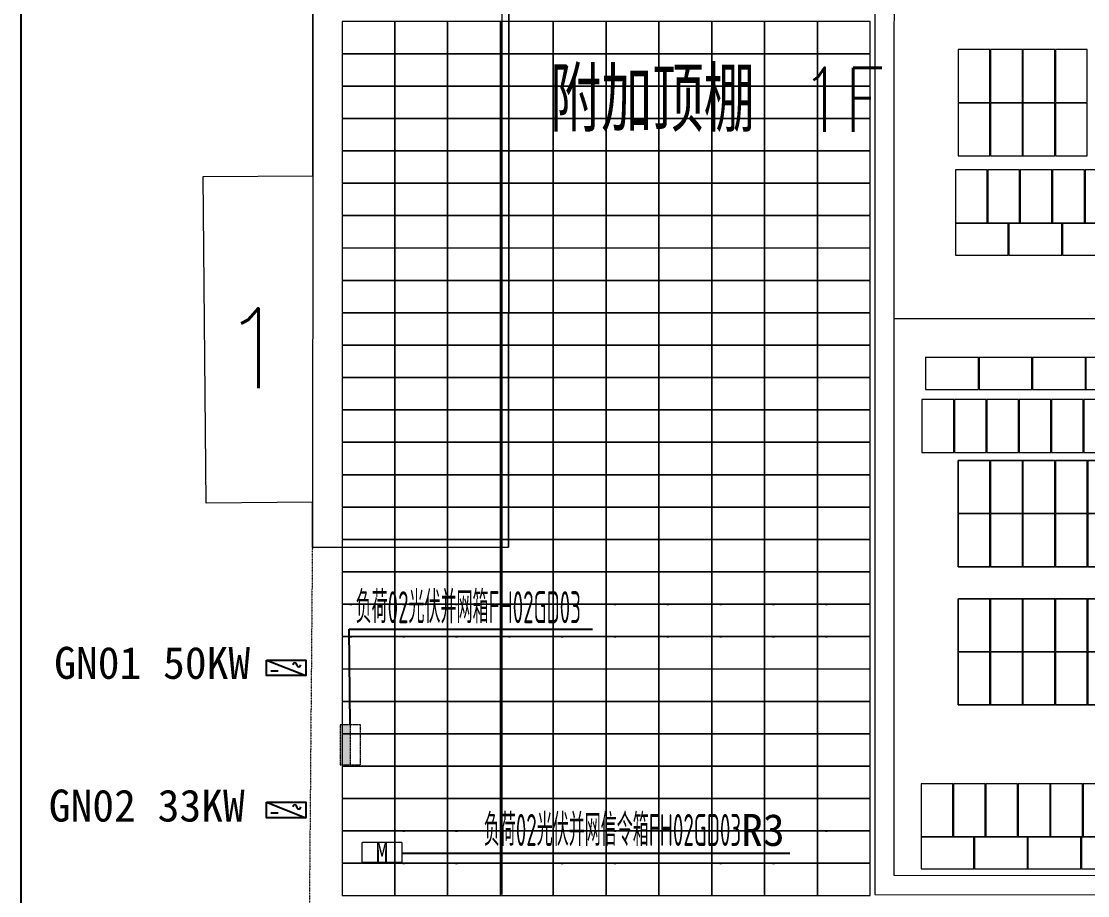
# Model space of a CAD drawing. Header units: millimetres. Extents: x 2511 to 152931, y 805 to 220503.
# Drawn here: x 2511 to 35822, y 45024 to 72348 of the extents above; entities that cross this region are included whole.
import ezdxf
from ezdxf.enums import TextEntityAlignment as Align

# ---------------------------------------------------------------- set-up
doc = ezdxf.new("R2010")
doc.units = ezdxf.units.MM
doc.linetypes.add('CENTERX2', pattern=[4, 2.5, -0.5, 0.5, -0.5])
doc.linetypes.add('X6', pattern=[2, 1, -1])
for name, color, linetype in [('A-DOOR', 51, 'Continuous'), ('DLSS', 5, 'Continuous'), ('E_EQPT', 200, 'Continuous'), ('JMD', 6, 'Continuous'), ('JMDOUT', 7, 'Continuous'), ('PUB_TEXT', 7, 'Continuous'), ('汇流箱逆变器', 7, 'Continuous'), ('组串 5.5kw', 7, 'Continuous')]:
    doc.layers.add(name, color=color, linetype=linetype)
doc.styles.add('_HZTXT', font='txt.shx', dxfattribs={"width": 0.8, "bigfont": 'hztxt.shx'})
doc.styles.add('HZ', font='romanS.shx', dxfattribs={"width": 0.8, "bigfont": 'hztxt.shx'})
doc.styles.get("Standard").update_dxf_attribs({"font": 'arial.ttf'})
doc.styles.add('系统图文字', font='tssdeng.shx', dxfattribs={"width": 0.5, "bigfont": 'hztxt.shx'})
doc.dimstyles.new('ISO-25', dxfattribs={"dimtxt": 2.5, "dimasz": 2.5, "dimexe": 1.25, "dimexo": 0.625, "dimtad": 1, "dimtxsty": 'Standard', "dimcen": 2.5, "dimadec": 0, "dimazin": 0, "dimtfac": 1, "dimtmove": 0, "dimatfit": 3, "dimfxl": 0, "dimarcsym": 0})

# ---------------------------------------------------------------- blocks, each defined once
blk = doc.blocks.new('250W')
at = {"color": 3, "lineweight": 0, "transparency": 33554483}
blk.add_lwpolyline([(123216383, 155379085), (123216383, 155377435), (123217375, 155377435), (123217375, 155379085), (123216383, 155379085)], dxfattribs=at)
blk = doc.blocks.new('zuchuan')
at = {"layer": '组串 5.5kw', "color": 8, "lineweight": 0, "transparency": 33554470}
blk.add_lwpolyline([(123216383, 155379085), (123227495, 155379085), (123227495, 155375765), (123216383, 155375765)], close=True, dxfattribs=at)
at = {"color": 8, "lineweight": 0, "transparency": 33554470}
for p in [(0, 0), (1012, 0), (2024, 0), (3036, 0), (4048, 0), (5060, 0), (6072, 0), (7084, 0), (8096, 0), (9108, 0), (10120, 0), (0, -1670), (1012, -1670), (2024, -1670), (3036, -1670), (4048, -1670), (5060, -1670), (6072, -1670), (7084, -1670), (8096, -1670), (9108, -1670), (10120, -1670)]:
    blk.add_blockref('250W', p, dxfattribs=at)
blk = doc.blocks.new('huiliuxiang')
at = {"layer": 'E_EQPT'}
for p, q in [((3233230, -6063851), (3234480, -6064347)), ((3233366, -6064190), (3233601, -6064190))]:
    blk.add_line(p, q, dxfattribs=at)
blk.add_lwpolyline([(3233230, -6063851), (3234480, -6063851), (3234480, -6064347), (3233230, -6064347)], close=True, dxfattribs=at)
for centre, radius, start, end in [((3234128, -6064003), 63.2, 359.2131, 180.7869), ((3234255, -6064003), 63.6, 180.7812, 359.2188)]:
    blk.add_arc(centre, radius, start, end, dxfattribs=at)
blk = doc.blocks.new('动力箱')
h = blk.add_hatch(color=1)
h.dxf.hatch_style = 1
h.paths.add_polyline_path([(67913, 199582), (67913, 199129), (69694, 199129), (69694, 199582)])
at = {"layer": 'A-DOOR', "color": 1, "linetype": 'CENTERX2', "lineweight": 15}
blk.add_line((67913, 199582), (69694, 199582), dxfattribs=at)
blk.add_lwpolyline([(67913, 199129), (69694, 199129), (69694, 200036), (67913, 200036)], close=True, dxfattribs=at)

msp = doc.modelspace()

# ---------------------------------------------------------------- linework, layer by layer
at = {"color": 7, "lineweight": 0}
for p, q in [((12777.18, 54121.61), (12834.07, 54121.61)), ((12777.18, 53109.61), (12834.07, 53109.61)), ((27627.18, 47037.61), (27684.07, 47037.61))]:
    msp.add_line(p, q, dxfattribs=at)
at = {"color": 7, "lineweight": 0, "transparency": 33554470}
for p, q in [((14427.18, 54121.61), (14484.07, 54121.61)), ((16077.18, 54121.61), (16134.07, 54121.61)), ((17727.18, 54121.61), (17784.07, 54121.61)), ((19377.18, 54121.61), (19434.07, 54121.61)), ((21027.18, 54121.61), (21084.07, 54121.61)), ((22677.18, 54121.61), (22734.07, 54121.61)), ((24327.18, 54121.61), (24384.07, 54121.61)), ((24327.18, 54121.61), (24384.07, 54121.61)), ((25977.18, 54121.61), (26034.07, 54121.61)), ((27627.18, 54121.61), (27684.07, 54121.61)), ((14427.18, 53109.61), (14484.07, 53109.61)), ((16077.18, 53109.61), (16134.07, 53109.61)), ((17727.18, 53109.61), (17784.07, 53109.61)), ((19377.18, 53109.61), (19434.07, 53109.61)), ((21027.18, 53109.61), (21084.07, 53109.61)), ((22677.18, 53109.61), (22734.07, 53109.61)), ((24327.18, 53109.61), (24384.07, 53109.61)), ((24327.18, 53109.61), (24384.07, 53109.61)), ((25977.18, 53109.61), (26034.07, 53109.61)), ((27627.18, 53109.61), (27684.07, 53109.61)), ((14427.18, 47037.61), (14484.07, 47037.61)), ((16077.18, 47037.61), (16134.07, 47037.61)), ((19377.18, 47037.61), (19434.07, 47037.61)), ((21027.18, 47037.61), (21084.07, 47037.61)), ((24327.18, 47037.61), (24384.07, 47037.61)), ((25977.18, 47037.61), (26034.07, 47037.61)), ((14427.18, 46025.61), (14484.07, 46025.61)), ((16077.18, 46025.61), (16134.07, 46025.61)), ((19377.18, 46025.61), (19434.07, 46025.61)), ((21027.18, 46025.61), (21084.07, 46025.61)), ((24327.18, 46025.61), (24384.07, 46025.61)), ((25977.18, 46025.61), (26034.07, 46025.61))]:
    msp.add_line(p, q, dxfattribs=at)
at = {"color": 3, "lineweight": 0, "transparency": 33554470}
for points in [[(14179.1, 72337.61), (12529.1, 72337.61), (12529.1, 71345.61), (14179.1, 71345.61), (14179.1, 72337.61)], [(15829.1, 72337.61), (14179.1, 72337.61), (14179.1, 71345.61), (15829.1, 71345.61), (15829.1, 72337.61)], [(17479.1, 72337.61), (15829.1, 72337.61), (15829.1, 71345.61), (17479.1, 71345.61), (17479.1, 72337.61)], [(19129.1, 72337.61), (17479.1, 72337.61), (17479.1, 71345.61), (19129.1, 71345.61), (19129.1, 72337.61)], [(20779.1, 72337.61), (19129.1, 72337.61), (19129.1, 71345.61), (20779.1, 71345.61), (20779.1, 72337.61)], [(22429.1, 72337.61), (20779.1, 72337.61), (20779.1, 71345.61), (22429.1, 71345.61), (22429.1, 72337.61)], [(24079.1, 72337.61), (22429.1, 72337.61), (22429.1, 71345.61), (24079.1, 71345.61), (24079.1, 72337.61)], [(25729.1, 72337.61), (24079.1, 72337.61), (24079.1, 71345.61), (25729.1, 71345.61), (25729.1, 72337.61)], [(27379.1, 72337.61), (25729.1, 72337.61), (25729.1, 71345.61), (27379.1, 71345.61), (27379.1, 72337.61)], [(29029.1, 72337.61), (27379.1, 72337.61), (27379.1, 71345.61), (29029.1, 71345.61), (29029.1, 72337.61)], [(14179.1, 71325.61), (12529.1, 71325.61), (12529.1, 70333.61), (14179.1, 70333.61), (14179.1, 71325.61)], [(15829.1, 71325.61), (14179.1, 71325.61), (14179.1, 70333.61), (15829.1, 70333.61), (15829.1, 71325.61)], [(17479.1, 71325.61), (15829.1, 71325.61), (15829.1, 70333.61), (17479.1, 70333.61), (17479.1, 71325.61)], [(19129.1, 71325.61), (17479.1, 71325.61), (17479.1, 70333.61), (19129.1, 70333.61), (19129.1, 71325.61)], [(20779.1, 71325.61), (19129.1, 71325.61), (19129.1, 70333.61), (20779.1, 70333.61), (20779.1, 71325.61)], [(22429.1, 71325.61), (20779.1, 71325.61), (20779.1, 70333.61), (22429.1, 70333.61), (22429.1, 71325.61)], [(24079.1, 71325.61), (22429.1, 71325.61), (22429.1, 70333.61), (24079.1, 70333.61), (24079.1, 71325.61)], [(25729.1, 71325.61), (24079.1, 71325.61), (24079.1, 70333.61), (25729.1, 70333.61), (25729.1, 71325.61)], [(27379.1, 71325.61), (25729.1, 71325.61), (25729.1, 70333.61), (27379.1, 70333.61), (27379.1, 71325.61)], [(29029.1, 71325.61), (27379.1, 71325.61), (27379.1, 70333.61), (29029.1, 70333.61), (29029.1, 71325.61)], [(14179.1, 70313.61), (12529.1, 70313.61), (12529.1, 69321.61), (14179.1, 69321.61), (14179.1, 70313.61)], [(15829.1, 70313.61), (14179.1, 70313.61), (14179.1, 69321.61), (15829.1, 69321.61), (15829.1, 70313.61)], [(17479.1, 70313.61), (15829.1, 70313.61), (15829.1, 69321.61), (17479.1, 69321.61), (17479.1, 70313.61)], [(19129.1, 70313.61), (17479.1, 70313.61), (17479.1, 69321.61), (19129.1, 69321.61), (19129.1, 70313.61)], [(20779.1, 70313.61), (19129.1, 70313.61), (19129.1, 69321.61), (20779.1, 69321.61), (20779.1, 70313.61)], [(22429.1, 70313.61), (20779.1, 70313.61), (20779.1, 69321.61), (22429.1, 69321.61), (22429.1, 70313.61)], [(24079.1, 70313.61), (22429.1, 70313.61), (22429.1, 69321.61), (24079.1, 69321.61), (24079.1, 70313.61)], [(25729.1, 70313.61), (24079.1, 70313.61), (24079.1, 69321.61), (25729.1, 69321.61), (25729.1, 70313.61)], [(27379.1, 70313.61), (25729.1, 70313.61), (25729.1, 69321.61), (27379.1, 69321.61), (27379.1, 70313.61)], [(29029.1, 70313.61), (27379.1, 70313.61), (27379.1, 69321.61), (29029.1, 69321.61), (29029.1, 70313.61)], [(14179.1, 69301.61), (12529.1, 69301.61), (12529.1, 68309.61), (14179.1, 68309.61), (14179.1, 69301.61)], [(15829.1, 69301.61), (14179.1, 69301.61), (14179.1, 68309.61), (15829.1, 68309.61), (15829.1, 69301.61)], [(17479.1, 69301.61), (15829.1, 69301.61), (15829.1, 68309.61), (17479.1, 68309.61), (17479.1, 69301.61)], [(19129.1, 69301.61), (17479.1, 69301.61), (17479.1, 68309.61), (19129.1, 68309.61), (19129.1, 69301.61)], [(20779.1, 69301.61), (19129.1, 69301.61), (19129.1, 68309.61), (20779.1, 68309.61), (20779.1, 69301.61)], [(22429.1, 69301.61), (20779.1, 69301.61), (20779.1, 68309.61), (22429.1, 68309.61), (22429.1, 69301.61)], [(24079.1, 69301.61), (22429.1, 69301.61), (22429.1, 68309.61), (24079.1, 68309.61), (24079.1, 69301.61)], [(25729.1, 69301.61), (24079.1, 69301.61), (24079.1, 68309.61), (25729.1, 68309.61), (25729.1, 69301.61)], [(27379.1, 69301.61), (25729.1, 69301.61), (25729.1, 68309.61), (27379.1, 68309.61), (27379.1, 69301.61)], [(29029.1, 69301.61), (27379.1, 69301.61), (27379.1, 68309.61), (29029.1, 68309.61), (29029.1, 69301.61)], [(14179.1, 68289.61), (12529.1, 68289.61), (12529.1, 67297.61), (14179.1, 67297.61), (14179.1, 68289.61)], [(15829.1, 68289.61), (14179.1, 68289.61), (14179.1, 67297.61), (15829.1, 67297.61), (15829.1, 68289.61)], [(17479.1, 68289.61), (15829.1, 68289.61), (15829.1, 67297.61), (17479.1, 67297.61), (17479.1, 68289.61)], [(19129.1, 68289.61), (17479.1, 68289.61), (17479.1, 67297.61), (19129.1, 67297.61), (19129.1, 68289.61)], [(20779.1, 68289.61), (19129.1, 68289.61), (19129.1, 67297.61), (20779.1, 67297.61), (20779.1, 68289.61)], [(22429.1, 68289.61), (20779.1, 68289.61), (20779.1, 67297.61), (22429.1, 67297.61), (22429.1, 68289.61)], [(24079.1, 68289.61), (22429.1, 68289.61), (22429.1, 67297.61), (24079.1, 67297.61), (24079.1, 68289.61)], [(25729.1, 68289.61), (24079.1, 68289.61), (24079.1, 67297.61), (25729.1, 67297.61), (25729.1, 68289.61)], [(27379.1, 68289.61), (25729.1, 68289.61), (25729.1, 67297.61), (27379.1, 67297.61), (27379.1, 68289.61)], [(29029.1, 68289.61), (27379.1, 68289.61), (27379.1, 67297.61), (29029.1, 67297.61), (29029.1, 68289.61)], [(31690.3, 67703.28), (31690.3, 66053.28), (32682.3, 66053.28), (32682.3, 67703.28), (31690.3, 67703.28)], [(32702.3, 67703.28), (32702.3, 66053.28), (33694.3, 66053.28), (33694.3, 67703.28), (32702.3, 67703.28)], [(33714.3, 67703.28), (33714.3, 66053.28), (34706.3, 66053.28), (34706.3, 67703.28), (33714.3, 67703.28)], [(34726.3, 67703.28), (34726.3, 66053.28), (35718.3, 66053.28), (35718.3, 67703.28), (34726.3, 67703.28)], [(35738.3, 67703.28), (35738.3, 66053.28), (36730.3, 66053.28), (36730.3, 67703.28), (35738.3, 67703.28)], [(14179.1, 67277.61), (12529.1, 67277.61), (12529.1, 66285.61), (14179.1, 66285.61), (14179.1, 67277.61)], [(15829.1, 67277.61), (14179.1, 67277.61), (14179.1, 66285.61), (15829.1, 66285.61), (15829.1, 67277.61)], [(17479.1, 67277.61), (15829.1, 67277.61), (15829.1, 66285.61), (17479.1, 66285.61), (17479.1, 67277.61)], [(19129.1, 67277.61), (17479.1, 67277.61), (17479.1, 66285.61), (19129.1, 66285.61), (19129.1, 67277.61)], [(20779.1, 67277.61), (19129.1, 67277.61), (19129.1, 66285.61), (20779.1, 66285.61), (20779.1, 67277.61)], [(22429.1, 67277.61), (20779.1, 67277.61), (20779.1, 66285.61), (22429.1, 66285.61), (22429.1, 67277.61)], [(24079.1, 67277.61), (22429.1, 67277.61), (22429.1, 66285.61), (24079.1, 66285.61), (24079.1, 67277.61)], [(25729.1, 67277.61), (24079.1, 67277.61), (24079.1, 66285.61), (25729.1, 66285.61), (25729.1, 67277.61)], [(27379.1, 67277.61), (25729.1, 67277.61), (25729.1, 66285.61), (27379.1, 66285.61), (27379.1, 67277.61)], [(29029.1, 67277.61), (27379.1, 67277.61), (27379.1, 66285.61), (29029.1, 66285.61), (29029.1, 67277.61)], [(14179.1, 66265.61), (12529.1, 66265.61), (12529.1, 65273.61), (14179.1, 65273.61), (14179.1, 66265.61)], [(15829.1, 66265.61), (14179.1, 66265.61), (14179.1, 65273.61), (15829.1, 65273.61), (15829.1, 66265.61)], [(17479.1, 66265.61), (15829.1, 66265.61), (15829.1, 65273.61), (17479.1, 65273.61), (17479.1, 66265.61)], [(19129.1, 66265.61), (17479.1, 66265.61), (17479.1, 65273.61), (19129.1, 65273.61), (19129.1, 66265.61)], [(20779.1, 66265.61), (19129.1, 66265.61), (19129.1, 65273.61), (20779.1, 65273.61), (20779.1, 66265.61)], [(22429.1, 66265.61), (20779.1, 66265.61), (20779.1, 65273.61), (22429.1, 65273.61), (22429.1, 66265.61)], [(24079.1, 66265.61), (22429.1, 66265.61), (22429.1, 65273.61), (24079.1, 65273.61), (24079.1, 66265.61)], [(25729.1, 66265.61), (24079.1, 66265.61), (24079.1, 65273.61), (25729.1, 65273.61), (25729.1, 66265.61)], [(27379.1, 66265.61), (25729.1, 66265.61), (25729.1, 65273.61), (27379.1, 65273.61), (27379.1, 66265.61)], [(29029.1, 66265.61), (27379.1, 66265.61), (27379.1, 65273.61), (29029.1, 65273.61), (29029.1, 66265.61)], [(31690.3, 65041.28), (33340.3, 65041.28), (33340.3, 66033.28), (31690.3, 66033.28), (31690.3, 65041.28)], [(33360.3, 65041.28), (35010.3, 65041.28), (35010.3, 66033.28), (33360.3, 66033.28), (33360.3, 65041.28)], [(35030.3, 65041.28), (36680.3, 65041.28), (36680.3, 66033.28), (35030.3, 66033.28), (35030.3, 65041.28)], [(14179.1, 65253.61), (12529.1, 65253.61), (12529.1, 64261.61), (14179.1, 64261.61), (14179.1, 65253.61)], [(15829.1, 65253.61), (14179.1, 65253.61), (14179.1, 64261.61), (15829.1, 64261.61), (15829.1, 65253.61)], [(17479.1, 65253.61), (15829.1, 65253.61), (15829.1, 64261.61), (17479.1, 64261.61), (17479.1, 65253.61)], [(19129.1, 65253.61), (17479.1, 65253.61), (17479.1, 64261.61), (19129.1, 64261.61), (19129.1, 65253.61)], [(20779.1, 65253.61), (19129.1, 65253.61), (19129.1, 64261.61), (20779.1, 64261.61), (20779.1, 65253.61)], [(22429.1, 65253.61), (20779.1, 65253.61), (20779.1, 64261.61), (22429.1, 64261.61), (22429.1, 65253.61)], [(24079.1, 65253.61), (22429.1, 65253.61), (22429.1, 64261.61), (24079.1, 64261.61), (24079.1, 65253.61)], [(25729.1, 65253.61), (24079.1, 65253.61), (24079.1, 64261.61), (25729.1, 64261.61), (25729.1, 65253.61)], [(27379.1, 65253.61), (25729.1, 65253.61), (25729.1, 64261.61), (27379.1, 64261.61), (27379.1, 65253.61)], [(29029.1, 65253.61), (27379.1, 65253.61), (27379.1, 64261.61), (29029.1, 64261.61), (29029.1, 65253.61)], [(14179.1, 64241.61), (12529.1, 64241.61), (12529.1, 63249.61), (14179.1, 63249.61), (14179.1, 64241.61)], [(15829.1, 64241.61), (14179.1, 64241.61), (14179.1, 63249.61), (15829.1, 63249.61), (15829.1, 64241.61)], [(17479.1, 64241.61), (15829.1, 64241.61), (15829.1, 63249.61), (17479.1, 63249.61), (17479.1, 64241.61)], [(19129.1, 64241.61), (17479.1, 64241.61), (17479.1, 63249.61), (19129.1, 63249.61), (19129.1, 64241.61)], [(20779.1, 64241.61), (19129.1, 64241.61), (19129.1, 63249.61), (20779.1, 63249.61), (20779.1, 64241.61)], [(22429.1, 64241.61), (20779.1, 64241.61), (20779.1, 63249.61), (22429.1, 63249.61), (22429.1, 64241.61)], [(24079.1, 64241.61), (22429.1, 64241.61), (22429.1, 63249.61), (24079.1, 63249.61), (24079.1, 64241.61)], [(25729.1, 64241.61), (24079.1, 64241.61), (24079.1, 63249.61), (25729.1, 63249.61), (25729.1, 64241.61)], [(27379.1, 64241.61), (25729.1, 64241.61), (25729.1, 63249.61), (27379.1, 63249.61), (27379.1, 64241.61)], [(29029.1, 64241.61), (27379.1, 64241.61), (27379.1, 63249.61), (29029.1, 63249.61), (29029.1, 64241.61)], [(14179.1, 63229.61), (12529.1, 63229.61), (12529.1, 62237.61), (14179.1, 62237.61), (14179.1, 63229.61)], [(15829.1, 63229.61), (14179.1, 63229.61), (14179.1, 62237.61), (15829.1, 62237.61), (15829.1, 63229.61)], [(17479.1, 63229.61), (15829.1, 63229.61), (15829.1, 62237.61), (17479.1, 62237.61), (17479.1, 63229.61)], [(19129.1, 63229.61), (17479.1, 63229.61), (17479.1, 62237.61), (19129.1, 62237.61), (19129.1, 63229.61)], [(20779.1, 63229.61), (19129.1, 63229.61), (19129.1, 62237.61), (20779.1, 62237.61), (20779.1, 63229.61)], [(22429.1, 63229.61), (20779.1, 63229.61), (20779.1, 62237.61), (22429.1, 62237.61), (22429.1, 63229.61)], [(24079.1, 63229.61), (22429.1, 63229.61), (22429.1, 62237.61), (24079.1, 62237.61), (24079.1, 63229.61)], [(25729.1, 63229.61), (24079.1, 63229.61), (24079.1, 62237.61), (25729.1, 62237.61), (25729.1, 63229.61)], [(27379.1, 63229.61), (25729.1, 63229.61), (25729.1, 62237.61), (27379.1, 62237.61), (27379.1, 63229.61)], [(29029.1, 63229.61), (27379.1, 63229.61), (27379.1, 62237.61), (29029.1, 62237.61), (29029.1, 63229.61)], [(14179.1, 62217.61), (12529.1, 62217.61), (12529.1, 61225.61), (14179.1, 61225.61), (14179.1, 62217.61)], [(15829.1, 62217.61), (14179.1, 62217.61), (14179.1, 61225.61), (15829.1, 61225.61), (15829.1, 62217.61)], [(17479.1, 62217.61), (15829.1, 62217.61), (15829.1, 61225.61), (17479.1, 61225.61), (17479.1, 62217.61)], [(19129.1, 62217.61), (17479.1, 62217.61), (17479.1, 61225.61), (19129.1, 61225.61), (19129.1, 62217.61)], [(20779.1, 62217.61), (19129.1, 62217.61), (19129.1, 61225.61), (20779.1, 61225.61), (20779.1, 62217.61)], [(22429.1, 62217.61), (20779.1, 62217.61), (20779.1, 61225.61), (22429.1, 61225.61), (22429.1, 62217.61)], [(24079.1, 62217.61), (22429.1, 62217.61), (22429.1, 61225.61), (24079.1, 61225.61), (24079.1, 62217.61)], [(25729.1, 62217.61), (24079.1, 62217.61), (24079.1, 61225.61), (25729.1, 61225.61), (25729.1, 62217.61)], [(27379.1, 62217.61), (25729.1, 62217.61), (25729.1, 61225.61), (27379.1, 61225.61), (27379.1, 62217.61)], [(29029.1, 62217.61), (27379.1, 62217.61), (27379.1, 61225.61), (29029.1, 61225.61), (29029.1, 62217.61)], [(30759.14, 60846.3), (32409.14, 60846.3), (32409.14, 61838.3), (30759.14, 61838.3), (30759.14, 60846.3)], [(32429.14, 60846.3), (34079.14, 60846.3), (34079.14, 61838.3), (32429.14, 61838.3), (32429.14, 60846.3)], [(34099.14, 60846.3), (35749.14, 60846.3), (35749.14, 61838.3), (34099.14, 61838.3), (34099.14, 60846.3)], [(35769.14, 60846.3), (37419.14, 60846.3), (37419.14, 61838.3), (35769.14, 61838.3), (35769.14, 60846.3)], [(14179.1, 61205.61), (12529.1, 61205.61), (12529.1, 60213.61), (14179.1, 60213.61), (14179.1, 61205.61)], [(15829.1, 61205.61), (14179.1, 61205.61), (14179.1, 60213.61), (15829.1, 60213.61), (15829.1, 61205.61)], [(17479.1, 61205.61), (15829.1, 61205.61), (15829.1, 60213.61), (17479.1, 60213.61), (17479.1, 61205.61)], [(19129.1, 61205.61), (17479.1, 61205.61), (17479.1, 60213.61), (19129.1, 60213.61), (19129.1, 61205.61)], [(20779.1, 61205.61), (19129.1, 61205.61), (19129.1, 60213.61), (20779.1, 60213.61), (20779.1, 61205.61)], [(22429.1, 61205.61), (20779.1, 61205.61), (20779.1, 60213.61), (22429.1, 60213.61), (22429.1, 61205.61)], [(24079.1, 61205.61), (22429.1, 61205.61), (22429.1, 60213.61), (24079.1, 60213.61), (24079.1, 61205.61)], [(25729.1, 61205.61), (24079.1, 61205.61), (24079.1, 60213.61), (25729.1, 60213.61), (25729.1, 61205.61)], [(27379.1, 61205.61), (25729.1, 61205.61), (25729.1, 60213.61), (27379.1, 60213.61), (27379.1, 61205.61)], [(29029.1, 61205.61), (27379.1, 61205.61), (27379.1, 60213.61), (29029.1, 60213.61), (29029.1, 61205.61)], [(30644.72, 60526.52), (30644.72, 58876.52), (31636.72, 58876.52), (31636.72, 60526.52), (30644.72, 60526.52)], [(31656.72, 60526.52), (31656.72, 58876.52), (32648.72, 58876.52), (32648.72, 60526.52), (31656.72, 60526.52)], [(32668.72, 60526.52), (32668.72, 58876.52), (33660.72, 58876.52), (33660.72, 60526.52), (32668.72, 60526.52)], [(33680.72, 60526.52), (33680.72, 58876.52), (34672.72, 58876.52), (34672.72, 60526.52), (33680.72, 60526.52)], [(34692.72, 60526.52), (34692.72, 58876.52), (35684.72, 58876.52), (35684.72, 60526.52), (34692.72, 60526.52)], [(35704.72, 60526.52), (35704.72, 58876.52), (36696.72, 58876.52), (36696.72, 60526.52), (35704.72, 60526.52)], [(14179.1, 60193.61), (12529.1, 60193.61), (12529.1, 59201.61), (14179.1, 59201.61), (14179.1, 60193.61)], [(15829.1, 60193.61), (14179.1, 60193.61), (14179.1, 59201.61), (15829.1, 59201.61), (15829.1, 60193.61)], [(17479.1, 60193.61), (15829.1, 60193.61), (15829.1, 59201.61), (17479.1, 59201.61), (17479.1, 60193.61)], [(19129.1, 60193.61), (17479.1, 60193.61), (17479.1, 59201.61), (19129.1, 59201.61), (19129.1, 60193.61)], [(20779.1, 60193.61), (19129.1, 60193.61), (19129.1, 59201.61), (20779.1, 59201.61), (20779.1, 60193.61)], [(22429.1, 60193.61), (20779.1, 60193.61), (20779.1, 59201.61), (22429.1, 59201.61), (22429.1, 60193.61)], [(24079.1, 60193.61), (22429.1, 60193.61), (22429.1, 59201.61), (24079.1, 59201.61), (24079.1, 60193.61)], [(25729.1, 60193.61), (24079.1, 60193.61), (24079.1, 59201.61), (25729.1, 59201.61), (25729.1, 60193.61)], [(27379.1, 60193.61), (25729.1, 60193.61), (25729.1, 59201.61), (27379.1, 59201.61), (27379.1, 60193.61)], [(29029.1, 60193.61), (27379.1, 60193.61), (27379.1, 59201.61), (29029.1, 59201.61), (29029.1, 60193.61)], [(14179.1, 59181.61), (12529.1, 59181.61), (12529.1, 58189.61), (14179.1, 58189.61), (14179.1, 59181.61)], [(15829.1, 59181.61), (14179.1, 59181.61), (14179.1, 58189.61), (15829.1, 58189.61), (15829.1, 59181.61)], [(17479.1, 59181.61), (15829.1, 59181.61), (15829.1, 58189.61), (17479.1, 58189.61), (17479.1, 59181.61)], [(19129.1, 59181.61), (17479.1, 59181.61), (17479.1, 58189.61), (19129.1, 58189.61), (19129.1, 59181.61)], [(20779.1, 59181.61), (19129.1, 59181.61), (19129.1, 58189.61), (20779.1, 58189.61), (20779.1, 59181.61)], [(22429.1, 59181.61), (20779.1, 59181.61), (20779.1, 58189.61), (22429.1, 58189.61), (22429.1, 59181.61)], [(24079.1, 59181.61), (22429.1, 59181.61), (22429.1, 58189.61), (24079.1, 58189.61), (24079.1, 59181.61)], [(25729.1, 59181.61), (24079.1, 59181.61), (24079.1, 58189.61), (25729.1, 58189.61), (25729.1, 59181.61)], [(27379.1, 59181.61), (25729.1, 59181.61), (25729.1, 58189.61), (27379.1, 58189.61), (27379.1, 59181.61)], [(29029.1, 59181.61), (27379.1, 59181.61), (27379.1, 58189.61), (29029.1, 58189.61), (29029.1, 59181.61)], [(14179.1, 58169.61), (12529.1, 58169.61), (12529.1, 57177.61), (14179.1, 57177.61), (14179.1, 58169.61)], [(15829.1, 58169.61), (14179.1, 58169.61), (14179.1, 57177.61), (15829.1, 57177.61), (15829.1, 58169.61)], [(17479.1, 58169.61), (15829.1, 58169.61), (15829.1, 57177.61), (17479.1, 57177.61), (17479.1, 58169.61)], [(19129.1, 58169.61), (17479.1, 58169.61), (17479.1, 57177.61), (19129.1, 57177.61), (19129.1, 58169.61)], [(20779.1, 58169.61), (19129.1, 58169.61), (19129.1, 57177.61), (20779.1, 57177.61), (20779.1, 58169.61)], [(22429.1, 58169.61), (20779.1, 58169.61), (20779.1, 57177.61), (22429.1, 57177.61), (22429.1, 58169.61)], [(24079.1, 58169.61), (22429.1, 58169.61), (22429.1, 57177.61), (24079.1, 57177.61), (24079.1, 58169.61)], [(25729.1, 58169.61), (24079.1, 58169.61), (24079.1, 57177.61), (25729.1, 57177.61), (25729.1, 58169.61)], [(27379.1, 58169.61), (25729.1, 58169.61), (25729.1, 57177.61), (27379.1, 57177.61), (27379.1, 58169.61)], [(29029.1, 58169.61), (27379.1, 58169.61), (27379.1, 57177.61), (29029.1, 57177.61), (29029.1, 58169.61)], [(14179.1, 57157.61), (12529.1, 57157.61), (12529.1, 56165.61), (14179.1, 56165.61), (14179.1, 57157.61)], [(15829.1, 57157.61), (14179.1, 57157.61), (14179.1, 56165.61), (15829.1, 56165.61), (15829.1, 57157.61)], [(17479.1, 57157.61), (15829.1, 57157.61), (15829.1, 56165.61), (17479.1, 56165.61), (17479.1, 57157.61)], [(19129.1, 57157.61), (17479.1, 57157.61), (17479.1, 56165.61), (19129.1, 56165.61), (19129.1, 57157.61)], [(20779.1, 57157.61), (19129.1, 57157.61), (19129.1, 56165.61), (20779.1, 56165.61), (20779.1, 57157.61)], [(22429.1, 57157.61), (20779.1, 57157.61), (20779.1, 56165.61), (22429.1, 56165.61), (22429.1, 57157.61)], [(24079.1, 57157.61), (22429.1, 57157.61), (22429.1, 56165.61), (24079.1, 56165.61), (24079.1, 57157.61)], [(25729.1, 57157.61), (24079.1, 57157.61), (24079.1, 56165.61), (25729.1, 56165.61), (25729.1, 57157.61)], [(27379.1, 57157.61), (25729.1, 57157.61), (25729.1, 56165.61), (27379.1, 56165.61), (27379.1, 57157.61)], [(29029.1, 57157.61), (27379.1, 57157.61), (27379.1, 56165.61), (29029.1, 56165.61), (29029.1, 57157.61)], [(14179.1, 56145.61), (12529.1, 56145.61), (12529.1, 55153.61), (14179.1, 55153.61), (14179.1, 56145.61)], [(15829.1, 56145.61), (14179.1, 56145.61), (14179.1, 55153.61), (15829.1, 55153.61), (15829.1, 56145.61)], [(17479.1, 56145.61), (15829.1, 56145.61), (15829.1, 55153.61), (17479.1, 55153.61), (17479.1, 56145.61)], [(19129.1, 56145.61), (17479.1, 56145.61), (17479.1, 55153.61), (19129.1, 55153.61), (19129.1, 56145.61)], [(20779.1, 56145.61), (19129.1, 56145.61), (19129.1, 55153.61), (20779.1, 55153.61), (20779.1, 56145.61)], [(22429.1, 56145.61), (20779.1, 56145.61), (20779.1, 55153.61), (22429.1, 55153.61), (22429.1, 56145.61)], [(24079.1, 56145.61), (22429.1, 56145.61), (22429.1, 55153.61), (24079.1, 55153.61), (24079.1, 56145.61)], [(25729.1, 56145.61), (24079.1, 56145.61), (24079.1, 55153.61), (25729.1, 55153.61), (25729.1, 56145.61)], [(27379.1, 56145.61), (25729.1, 56145.61), (25729.1, 55153.61), (27379.1, 55153.61), (27379.1, 56145.61)], [(29029.1, 56145.61), (27379.1, 56145.61), (27379.1, 55153.61), (29029.1, 55153.61), (29029.1, 56145.61)], [(14179.1, 55133.61), (12529.1, 55133.61), (12529.1, 54141.61), (14179.1, 54141.61), (14179.1, 55133.61)], [(15829.1, 55133.61), (14179.1, 55133.61), (14179.1, 54141.61), (15829.1, 54141.61), (15829.1, 55133.61)], [(17479.1, 55133.61), (15829.1, 55133.61), (15829.1, 54141.61), (17479.1, 54141.61), (17479.1, 55133.61)], [(19129.1, 55133.61), (17479.1, 55133.61), (17479.1, 54141.61), (19129.1, 54141.61), (19129.1, 55133.61)], [(20779.1, 55133.61), (19129.1, 55133.61), (19129.1, 54141.61), (20779.1, 54141.61), (20779.1, 55133.61)], [(22429.1, 55133.61), (20779.1, 55133.61), (20779.1, 54141.61), (22429.1, 54141.61), (22429.1, 55133.61)], [(24079.1, 55133.61), (22429.1, 55133.61), (22429.1, 54141.61), (24079.1, 54141.61), (24079.1, 55133.61)], [(25729.1, 55133.61), (24079.1, 55133.61), (24079.1, 54141.61), (25729.1, 54141.61), (25729.1, 55133.61)], [(27379.1, 55133.61), (25729.1, 55133.61), (25729.1, 54141.61), (27379.1, 54141.61), (27379.1, 55133.61)], [(29029.1, 55133.61), (27379.1, 55133.61), (27379.1, 54141.61), (29029.1, 54141.61), (29029.1, 55133.61)], [(14179.1, 54121.61), (12529.1, 54121.61), (12529.1, 53129.61), (14179.1, 53129.61), (14179.1, 54121.61)], [(15829.1, 54121.61), (14179.1, 54121.61), (14179.1, 53129.61), (15829.1, 53129.61), (15829.1, 54121.61)], [(17479.1, 54121.61), (15829.1, 54121.61), (15829.1, 53129.61), (17479.1, 53129.61), (17479.1, 54121.61)], [(19129.1, 54121.61), (17479.1, 54121.61), (17479.1, 53129.61), (19129.1, 53129.61), (19129.1, 54121.61)], [(20779.1, 54121.61), (19129.1, 54121.61), (19129.1, 53129.61), (20779.1, 53129.61), (20779.1, 54121.61)], [(22429.1, 54121.61), (20779.1, 54121.61), (20779.1, 53129.61), (22429.1, 53129.61), (22429.1, 54121.61)], [(24079.1, 54121.61), (22429.1, 54121.61), (22429.1, 53129.61), (24079.1, 53129.61), (24079.1, 54121.61)], [(25729.1, 54121.61), (24079.1, 54121.61), (24079.1, 53129.61), (25729.1, 53129.61), (25729.1, 54121.61)], [(27379.1, 54121.61), (25729.1, 54121.61), (25729.1, 53129.61), (27379.1, 53129.61), (27379.1, 54121.61)], [(29029.1, 54121.61), (27379.1, 54121.61), (27379.1, 53129.61), (29029.1, 53129.61), (29029.1, 54121.61)], [(14179.1, 53109.61), (12529.1, 53109.61), (12529.1, 52117.61), (14179.1, 52117.61), (14179.1, 53109.61)], [(15829.1, 53109.61), (14179.1, 53109.61), (14179.1, 52117.61), (15829.1, 52117.61), (15829.1, 53109.61)], [(17479.1, 53109.61), (15829.1, 53109.61), (15829.1, 52117.61), (17479.1, 52117.61), (17479.1, 53109.61)], [(19129.1, 53109.61), (17479.1, 53109.61), (17479.1, 52117.61), (19129.1, 52117.61), (19129.1, 53109.61)], [(20779.1, 53109.61), (19129.1, 53109.61), (19129.1, 52117.61), (20779.1, 52117.61), (20779.1, 53109.61)], [(22429.1, 53109.61), (20779.1, 53109.61), (20779.1, 52117.61), (22429.1, 52117.61), (22429.1, 53109.61)], [(24079.1, 53109.61), (22429.1, 53109.61), (22429.1, 52117.61), (24079.1, 52117.61), (24079.1, 53109.61)], [(25729.1, 53109.61), (24079.1, 53109.61), (24079.1, 52117.61), (25729.1, 52117.61), (25729.1, 53109.61)], [(27379.1, 53109.61), (25729.1, 53109.61), (25729.1, 52117.61), (27379.1, 52117.61), (27379.1, 53109.61)], [(29029.1, 53109.61), (27379.1, 53109.61), (27379.1, 52117.61), (29029.1, 52117.61), (29029.1, 53109.61)], [(14179.1, 52097.61), (12529.1, 52097.61), (12529.1, 51105.61), (14179.1, 51105.61), (14179.1, 52097.61)], [(15829.1, 52097.61), (14179.1, 52097.61), (14179.1, 51105.61), (15829.1, 51105.61), (15829.1, 52097.61)], [(17479.1, 52097.61), (15829.1, 52097.61), (15829.1, 51105.61), (17479.1, 51105.61), (17479.1, 52097.61)], [(19129.1, 52097.61), (17479.1, 52097.61), (17479.1, 51105.61), (19129.1, 51105.61), (19129.1, 52097.61)], [(20779.1, 52097.61), (19129.1, 52097.61), (19129.1, 51105.61), (20779.1, 51105.61), (20779.1, 52097.61)], [(22429.1, 52097.61), (20779.1, 52097.61), (20779.1, 51105.61), (22429.1, 51105.61), (22429.1, 52097.61)], [(24079.1, 52097.61), (22429.1, 52097.61), (22429.1, 51105.61), (24079.1, 51105.61), (24079.1, 52097.61)], [(25729.1, 52097.61), (24079.1, 52097.61), (24079.1, 51105.61), (25729.1, 51105.61), (25729.1, 52097.61)], [(27379.1, 52097.61), (25729.1, 52097.61), (25729.1, 51105.61), (27379.1, 51105.61), (27379.1, 52097.61)], [(29029.1, 52097.61), (27379.1, 52097.61), (27379.1, 51105.61), (29029.1, 51105.61), (29029.1, 52097.61)], [(14179.1, 51085.61), (12529.1, 51085.61), (12529.1, 50093.61), (14179.1, 50093.61), (14179.1, 51085.61)], [(15829.1, 51085.61), (14179.1, 51085.61), (14179.1, 50093.61), (15829.1, 50093.61), (15829.1, 51085.61)], [(17479.1, 51085.61), (15829.1, 51085.61), (15829.1, 50093.61), (17479.1, 50093.61), (17479.1, 51085.61)], [(19129.1, 51085.61), (17479.1, 51085.61), (17479.1, 50093.61), (19129.1, 50093.61), (19129.1, 51085.61)], [(20779.1, 51085.61), (19129.1, 51085.61), (19129.1, 50093.61), (20779.1, 50093.61), (20779.1, 51085.61)], [(22429.1, 51085.61), (20779.1, 51085.61), (20779.1, 50093.61), (22429.1, 50093.61), (22429.1, 51085.61)], [(24079.1, 51085.61), (22429.1, 51085.61), (22429.1, 50093.61), (24079.1, 50093.61), (24079.1, 51085.61)], [(25729.1, 51085.61), (24079.1, 51085.61), (24079.1, 50093.61), (25729.1, 50093.61), (25729.1, 51085.61)], [(27379.1, 51085.61), (25729.1, 51085.61), (25729.1, 50093.61), (27379.1, 50093.61), (27379.1, 51085.61)], [(29029.1, 51085.61), (27379.1, 51085.61), (27379.1, 50093.61), (29029.1, 50093.61), (29029.1, 51085.61)], [(14179.1, 50073.61), (12529.1, 50073.61), (12529.1, 49081.61), (14179.1, 49081.61), (14179.1, 50073.61)], [(15829.1, 50073.61), (14179.1, 50073.61), (14179.1, 49081.61), (15829.1, 49081.61), (15829.1, 50073.61)], [(17479.1, 50073.61), (15829.1, 50073.61), (15829.1, 49081.61), (17479.1, 49081.61), (17479.1, 50073.61)], [(19129.1, 50073.61), (17479.1, 50073.61), (17479.1, 49081.61), (19129.1, 49081.61), (19129.1, 50073.61)], [(20779.1, 50073.61), (19129.1, 50073.61), (19129.1, 49081.61), (20779.1, 49081.61), (20779.1, 50073.61)], [(22429.1, 50073.61), (20779.1, 50073.61), (20779.1, 49081.61), (22429.1, 49081.61), (22429.1, 50073.61)], [(24079.1, 50073.61), (22429.1, 50073.61), (22429.1, 49081.61), (24079.1, 49081.61), (24079.1, 50073.61)], [(25729.1, 50073.61), (24079.1, 50073.61), (24079.1, 49081.61), (25729.1, 49081.61), (25729.1, 50073.61)], [(27379.1, 50073.61), (25729.1, 50073.61), (25729.1, 49081.61), (27379.1, 49081.61), (27379.1, 50073.61)], [(29029.1, 50073.61), (27379.1, 50073.61), (27379.1, 49081.61), (29029.1, 49081.61), (29029.1, 50073.61)], [(14179.1, 49061.61), (12529.1, 49061.61), (12529.1, 48069.61), (14179.1, 48069.61), (14179.1, 49061.61)], [(15829.1, 49061.61), (14179.1, 49061.61), (14179.1, 48069.61), (15829.1, 48069.61), (15829.1, 49061.61)], [(17479.1, 49061.61), (15829.1, 49061.61), (15829.1, 48069.61), (17479.1, 48069.61), (17479.1, 49061.61)], [(19129.1, 49061.61), (17479.1, 49061.61), (17479.1, 48069.61), (19129.1, 48069.61), (19129.1, 49061.61)], [(20779.1, 49061.61), (19129.1, 49061.61), (19129.1, 48069.61), (20779.1, 48069.61), (20779.1, 49061.61)], [(22429.1, 49061.61), (20779.1, 49061.61), (20779.1, 48069.61), (22429.1, 48069.61), (22429.1, 49061.61)], [(24079.1, 49061.61), (22429.1, 49061.61), (22429.1, 48069.61), (24079.1, 48069.61), (24079.1, 49061.61)], [(25729.1, 49061.61), (24079.1, 49061.61), (24079.1, 48069.61), (25729.1, 48069.61), (25729.1, 49061.61)], [(27379.1, 49061.61), (25729.1, 49061.61), (25729.1, 48069.61), (27379.1, 48069.61), (27379.1, 49061.61)], [(29029.1, 49061.61), (27379.1, 49061.61), (27379.1, 48069.61), (29029.1, 48069.61), (29029.1, 49061.61)], [(30616.92, 48523.82), (30616.92, 46873.82), (31608.92, 46873.82), (31608.92, 48523.82), (30616.92, 48523.82)], [(31628.92, 48523.82), (31628.92, 46873.82), (32620.92, 46873.82), (32620.92, 48523.82), (31628.92, 48523.82)], [(32640.92, 48523.82), (32640.92, 46873.82), (33632.92, 46873.82), (33632.92, 48523.82), (32640.92, 48523.82)], [(33652.92, 48523.82), (33652.92, 46873.82), (34644.92, 46873.82), (34644.92, 48523.82), (33652.92, 48523.82)], [(34664.92, 48523.82), (34664.92, 46873.82), (35656.92, 46873.82), (35656.92, 48523.82), (34664.92, 48523.82)], [(35676.92, 48523.82), (35676.92, 46873.82), (36668.92, 46873.82), (36668.92, 48523.82), (35676.92, 48523.82)], [(14179.1, 48049.61), (12529.1, 48049.61), (12529.1, 47057.61), (14179.1, 47057.61), (14179.1, 48049.61)], [(15829.1, 48049.61), (14179.1, 48049.61), (14179.1, 47057.61), (15829.1, 47057.61), (15829.1, 48049.61)], [(17479.1, 48049.61), (15829.1, 48049.61), (15829.1, 47057.61), (17479.1, 47057.61), (17479.1, 48049.61)], [(19129.1, 48049.61), (17479.1, 48049.61), (17479.1, 47057.61), (19129.1, 47057.61), (19129.1, 48049.61)], [(20779.1, 48049.61), (19129.1, 48049.61), (19129.1, 47057.61), (20779.1, 47057.61), (20779.1, 48049.61)], [(22429.1, 48049.61), (20779.1, 48049.61), (20779.1, 47057.61), (22429.1, 47057.61), (22429.1, 48049.61)], [(24079.1, 48049.61), (22429.1, 48049.61), (22429.1, 47057.61), (24079.1, 47057.61), (24079.1, 48049.61)], [(25729.1, 48049.61), (24079.1, 48049.61), (24079.1, 47057.61), (25729.1, 47057.61), (25729.1, 48049.61)], [(27379.1, 48049.61), (25729.1, 48049.61), (25729.1, 47057.61), (27379.1, 47057.61), (27379.1, 48049.61)], [(29029.1, 48049.61), (27379.1, 48049.61), (27379.1, 47057.61), (29029.1, 47057.61), (29029.1, 48049.61)], [(14179.1, 47037.61), (12529.1, 47037.61), (12529.1, 46045.61), (14179.1, 46045.61), (14179.1, 47037.61)], [(15829.1, 47037.61), (14179.1, 47037.61), (14179.1, 46045.61), (15829.1, 46045.61), (15829.1, 47037.61)], [(17479.1, 47037.61), (15829.1, 47037.61), (15829.1, 46045.61), (17479.1, 46045.61), (17479.1, 47037.61)], [(19129.1, 47037.61), (17479.1, 47037.61), (17479.1, 46045.61), (19129.1, 46045.61), (19129.1, 47037.61)], [(20779.1, 47037.61), (19129.1, 47037.61), (19129.1, 46045.61), (20779.1, 46045.61), (20779.1, 47037.61)], [(22429.1, 47037.61), (20779.1, 47037.61), (20779.1, 46045.61), (22429.1, 46045.61), (22429.1, 47037.61)], [(24079.1, 47037.61), (22429.1, 47037.61), (22429.1, 46045.61), (24079.1, 46045.61), (24079.1, 47037.61)], [(25729.1, 47037.61), (24079.1, 47037.61), (24079.1, 46045.61), (25729.1, 46045.61), (25729.1, 47037.61)], [(27379.1, 47037.61), (25729.1, 47037.61), (25729.1, 46045.61), (27379.1, 46045.61), (27379.1, 47037.61)], [(29029.1, 47037.61), (27379.1, 47037.61), (27379.1, 46045.61), (29029.1, 46045.61), (29029.1, 47037.61)], [(30616.92, 45861.82), (32266.92, 45861.82), (32266.92, 46853.82), (30616.92, 46853.82), (30616.92, 45861.82)], [(32286.92, 45861.82), (33936.92, 45861.82), (33936.92, 46853.82), (32286.92, 46853.82), (32286.92, 45861.82)], [(33956.92, 45861.82), (35606.92, 45861.82), (35606.92, 46853.82), (33956.92, 46853.82), (33956.92, 45861.82)], [(35626.92, 45861.82), (37276.92, 45861.82), (37276.92, 46853.82), (35626.92, 46853.82), (35626.92, 45861.82)], [(14179.1, 46025.61), (12529.1, 46025.61), (12529.1, 45033.61), (14179.1, 45033.61), (14179.1, 46025.61)], [(15829.1, 46025.61), (14179.1, 46025.61), (14179.1, 45033.61), (15829.1, 45033.61), (15829.1, 46025.61)], [(17479.1, 46025.61), (15829.1, 46025.61), (15829.1, 45033.61), (17479.1, 45033.61), (17479.1, 46025.61)], [(19129.1, 46025.61), (17479.1, 46025.61), (17479.1, 45033.61), (19129.1, 45033.61), (19129.1, 46025.61)], [(20779.1, 46025.61), (19129.1, 46025.61), (19129.1, 45033.61), (20779.1, 45033.61), (20779.1, 46025.61)], [(22429.1, 46025.61), (20779.1, 46025.61), (20779.1, 45033.61), (22429.1, 45033.61), (22429.1, 46025.61)], [(24079.1, 46025.61), (22429.1, 46025.61), (22429.1, 45033.61), (24079.1, 45033.61), (24079.1, 46025.61)], [(25729.1, 46025.61), (24079.1, 46025.61), (24079.1, 45033.61), (25729.1, 45033.61), (25729.1, 46025.61)], [(27379.1, 46025.61), (25729.1, 46025.61), (25729.1, 45033.61), (27379.1, 45033.61), (27379.1, 46025.61)], [(29029.1, 46025.61), (27379.1, 46025.61), (27379.1, 45033.61), (29029.1, 45033.61), (29029.1, 46025.61)]]:
    msp.add_lwpolyline(points, dxfattribs=at)
at = {"layer": 'A-DOOR', "lineweight": 0, "transparency": 33554470}
for p, q in [((17529.1, 45064.6), (17529.1, 99661.61)), ((31690.3, 66053.28), (31690.3, 66033.28)), ((33340.3, 66033.28), (33360.3, 66033.28)), ((35010.3, 66033.28), (35030.3, 66033.28)), ((30759.14, 61858.3), (30759.14, 61838.3)), ((32409.14, 61838.3), (32429.14, 61838.3)), ((34079.14, 61838.3), (34099.14, 61838.3)), ((35749.14, 61838.3), (35769.14, 61838.3)), ((32266.92, 46853.82), (32286.92, 46853.82)), ((33936.92, 46853.82), (33956.92, 46853.82)), ((35606.92, 46853.82), (35626.92, 46853.82))]:
    msp.add_line(p, q, dxfattribs=at)
at = {"layer": 'A-DOOR', "linetype": 'ByBlock', "lineweight": 0}
msp.add_line((30616.92, 46873.82), (30616.92, 46853.82), dxfattribs=at)
at = {"layer": 'A-DOOR', "color": 0, "linetype": 'CENTERX2'}
msp.add_lwpolyline([(2511.4, 220503.5), (152931.12, 220503.5), (152931.12, 805.39), (2511.4, 805.39)], close=True, dxfattribs=at)
at = {"layer": 'A-DOOR', "color": 1, "linetype": 'CENTERX2', "lineweight": 15}
msp.add_lwpolyline([(13156.07, 46694.34), (14402.56, 46694.34), (14402.56, 46059.76), (13156.07, 46059.76)], close=True, dxfattribs=at)
at = {"layer": 'DLSS', "color": 8, "linetype": 'X6', "lineweight": 0, "flags": 128}
msp.add_lwpolyline([(11602.08, 55902.88), (11461.08, 38896.88), (12598.08, 38879.88), (12645.73, 36078.59), (13312.64, 36081.81)], dxfattribs=at)
at = {"layer": 'JMD', "color": 7, "linetype": 'Continuous', "lineweight": 0}
msp.add_line((29771.64, 63064.49), (112569.17, 63052.75), dxfattribs=at)
at = {"layer": 'JMD', "color": 8, "lineweight": 0, "flags": 128}
for points in [[(17726.08, 55917.88), (17761.08, 99809.88), (11608.2, 99900.9), (11609.12, 99779.83), (11614.04, 82079.83), (11618.08, 67523.88), (11604.04, 57323.93), (11602.08, 55902.88)], [(11604.04, 57323.93), (8287.08, 57293.88), (8196.08, 67493.88), (11618.08, 67523.88)]]:
    msp.add_lwpolyline(points, close=True, dxfattribs=at)
at = {"layer": 'JMD', "color": 8, "linetype": 'Continuous', "lineweight": 0, "flags": 128}
msp.add_lwpolyline([(29169.08, 45064.58), (113186.32, 45052.58), (113186.32, 99649.59), (29176.83, 99661.59), (29169.08, 45064.58)], dxfattribs=at)
at = {"layer": 'JMD', "color": 7, "linetype": 'Continuous', "lineweight": 0, "flags": 128}
msp.add_lwpolyline([(29769.17, 45664.49), (112569.17, 45652.75), (112569.17, 99061.51), (29776.74, 99061.51)], close=True, dxfattribs=at)
at = {"layer": 'JMDOUT', "color": 8, "linetype": 'Continuous', "lineweight": 0, "flags": 128}
msp.add_lwpolyline([(17761.08, 99809.88), (17726.08, 55917.88), (11602.08, 55902.88), (11604.04, 57323.93), (8287.08, 57293.88), (8196.08, 67493.88), (11618.08, 67523.88), (11614.04, 82079.83), (8629.7, 82079), (8624.78, 99779), (11609.12, 99779.83), (11550, 107579.61), (17700.93, 107626.94)], close=True, dxfattribs=at)

# ---------------------------------------------------------------- block references
at = {"color": 253, "lineweight": 0, "transparency": 33554470}
for name, p in [('250W', (-123184606.16, -155307620.61)), ('250W', (-123183594.16, -155307620.61)), ('250W', (-123182582.16, -155307620.61)), ('250W', (-123181570.16, -155307620.61)), ('250W', (-123184606.16, -155309290.61)), ('250W', (-123183594.16, -155309290.61)), ('250W', (-123182582.16, -155309290.61)), ('250W', (-123181570.16, -155309290.61)), ('zuchuan', (-123184606.16, -155320460.91)), ('zuchuan', (-123184606.16, -155324780.91))]:
    msp.add_blockref(name, p, dxfattribs=at)
at = {"xscale": 0.7, "yscale": 0.7, "zscale": 0.7, "rotation": 270}
msp.add_blockref('动力箱', (-126920.86, 97898.61), dxfattribs=at)
at = {"layer": '汇流箱逆变器', "linetype": 'Continuous', "lineweight": 0, "xscale": 0.9834211684281601, "yscale": 0.9834211684281601, "zscale": 0.9834211684281601}
for p in [(-3169456.62, 6015708.04), (-3169456.62, 6011265.29)]:
    msp.add_blockref('huiliuxiang', p, dxfattribs=at)

# ---------------------------------------------------------------- texts
at = {"color": 1, "lineweight": 15, "char_height": 1000, "attachment_point": 1, "style": '系统图文字'}
for s, insert, width in [('负荷02光伏并网箱FH02GD03', (12953.91, 54538.63), 7825.1916), ('{\\fSimHei|b0|i0|c134|p49;\\W1;GN01 50KW}', (3538.12, 52799.68), 8773.1924), ('{\\fSimHei|b0|i0|c134|p49;\\W1;GN02 33KW}', (3368.77, 48339.55), 7004.366), ('负荷02光伏并网信令箱FH02GD03{\\fSimHei|b0|i0|c134|p49;\\W1;R3}', (16958.44, 47577.98), 10420.6621)]:
    msp.add_mtext(s, dxfattribs=dict(at, insert=insert, width=width))
at = {"color": 3, "lineweight": 15, "insert": (13779.31, 46377.05), "char_height": 600, "width": 1246.4991, "attachment_point": 5, "style": '系统图文字'}
msp.add_mtext('{\\fSimHei|b0|i0|c134|p49;\\W1;\\C1;M}', dxfattribs=at)
at = {"layer": 'JMD', "color": 8, "linetype": 'Continuous', "lineweight": 0, "style": 'HZ'}
msp.add_text('1', height=2500, dxfattribs=at).set_placement((9808.96, 62130.98), align=Align.MIDDLE)
at = {"layer": 'PUB_TEXT', "lineweight": 0, "style": '_HZTXT', "width": 0.8}
msp.add_text('附加顶棚 1F', height=2000, dxfattribs=at).set_placement((19023.88, 68894.53))

# ---------------------------------------------------------------- leaders
at = {"color": 3}
for points in [[(12786.8, 50359.52), (12747.66, 53349.12), (20352.03, 53349.12)], [(14402.56, 46347.74), (16750.56, 46347.74), (26520.82, 46356.64)]]:
    msp.add_leader(points, dimstyle='ISO-25', override={"dimgap": 0.625, "dimtad": 0}, dxfattribs=at)

doc.saveas('drawing.dxf')
